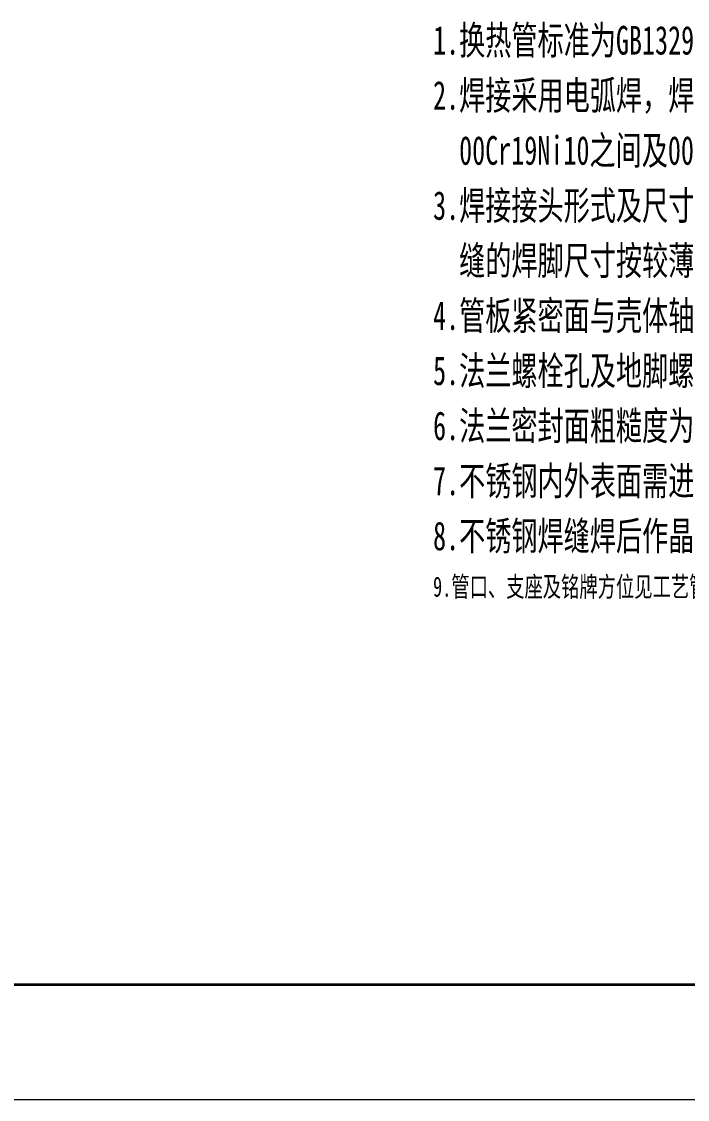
# Model space of a CAD drawing. Header units: millimetres. Extents: x -342 to 8068, y -807 to 5133.
# Drawn here: x 3625 to 4784, y -807 to 1070 of the extents above; entities that cross this region are included whole.
import ezdxf

# ---------------------------------------------------------------- set-up
doc = ezdxf.new("R2010")
doc.units = ezdxf.units.MM
doc.layers.add('尺寸线层', color=3, linetype='Continuous', lineweight=18, true_color=0x00ff00)
doc.layers.add('粗实线层', color=7, linetype='Continuous', lineweight=35)
doc.layers.add('细实线层', color=7, linetype='Continuous', lineweight=18)
doc.styles.add('标准', font='', dxfattribs={"width": 0.667})
doc.styles.get('标准').set_extended_font_data('宋体')

# ---------------------------------------------------------------- blocks, each defined once
blk = doc.blocks.new('*X89')
at = {"layer": '粗实线层'}
blk.add_line((-400.5, -277), (400.5, -277), dxfattribs=at)
at = {"layer": '细实线层'}
blk.add_line((-420.5, -297), (420.5, -297), dxfattribs=at)

msp = doc.modelspace()

# ---------------------------------------------------------------- block references
at = {"layer": '粗实线层', "xscale": 10, "yscale": 10, "zscale": 10}
msp.add_blockref('*X89', (3862.899, 2162.831), dxfattribs=at)

# ---------------------------------------------------------------- texts
at = {"layer": '尺寸线层', "insert": (4340.816, 1062.281), "char_height": 35, "width": 1757.09022, "attachment_point": 1, "line_spacing_factor": 1.15057, "style": '标准'}
msp.add_mtext('\\T1;{\\H1.42857x;\\T1;1.换热管标准为GB13296，其外径偏差为0.2，壁厚偏差为0.10。\\P2.焊接采用电弧焊，焊条牌号：碳钢与碳钢之间为J427；00Cr19Ni10与\\P  00Cr19Ni10之间及00Cr19Ni10与碳钢之间为A002.\\P3.焊接接头形式及尺寸除图中标明外，按HG 20583-1998中的规定。角焊\\P  缝的焊脚尺寸按较薄机件的厚度；法兰的焊接按相应法兰标准中的相关规定。\\P4.管板紧密面与壳体轴线垂直，其公差为1mm。\\P5.法兰螺栓孔及地脚螺栓孔应跨中分布。\\P6.法兰密封面粗糙度为不低于相应的标准。\\P7.不锈钢内外表面需进行酸洗钝化处理。\\P8.不锈钢焊缝焊后作晶间腐蚀试验，按GB 4334.5进行。}\\P9.管口、支座及铭牌方位见工艺管口方位图。', dxfattribs=at)

doc.saveas('drawing.dxf')
